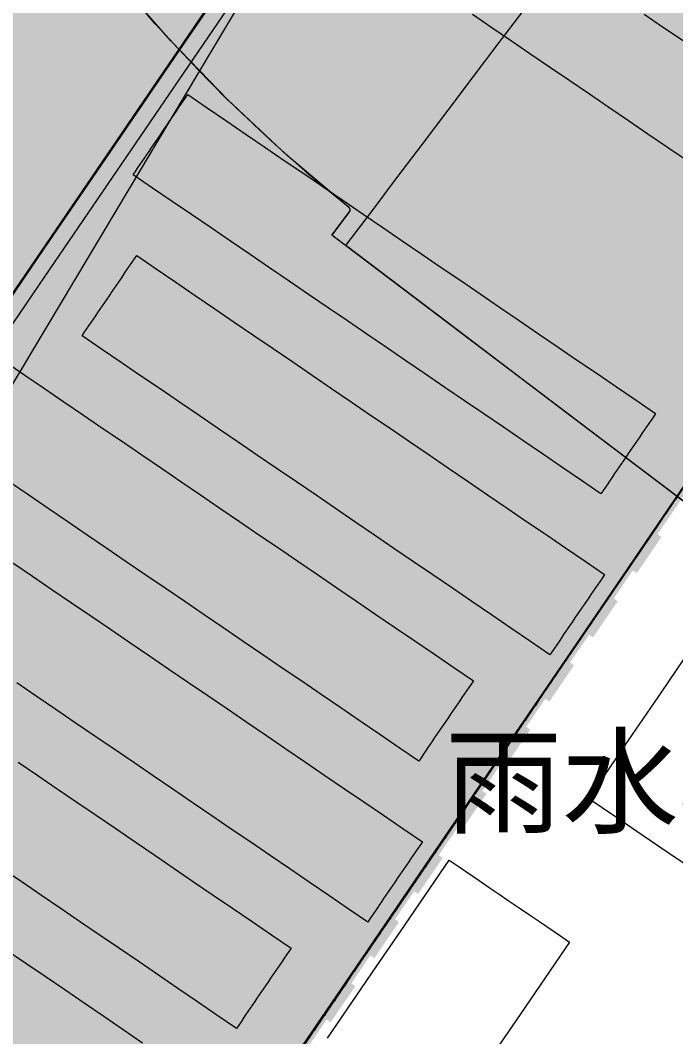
# Model space of a CAD drawing. Header units: millimetres. Extents: x -146962 to 322503, y -183624 to 284367.
# Drawn here: x 72827 to 74853, y 59191 to 62332 of the extents above; entities that cross this region are included whole.
import ezdxf

# ---------------------------------------------------------------- set-up
doc = ezdxf.new("R2010")
doc.units = ezdxf.units.MM
doc.linetypes.add('DASHDOT', pattern=[3.556, 2.54, -0.508, 0, -0.508])
for name, color, linetype, lineweight in [('06_部屋の色', 8, 'Continuous', 0), ('30_敷地・外構', 8, 'Continuous', 9), ('60_部屋名・面積', 7, 'Continuous', 13), ('70_断面の位置', 6, 'DASHDOT', 9)]:
    doc.layers.add(name, color=color, linetype=linetype, lineweight=lineweight)
doc.styles.add('JP', font='NotoSansCJKjp-Regular.otf')

msp = doc.modelspace()

# ---------------------------------------------------------------- hatches: boundary and pattern name
at = {"layer": '06_部屋の色', "true_color": 0xd8d8d4}
msp.add_hatch(color=8, dxfattribs=at).paths.add_polyline_path([(72648.9, 57624.8), (72648.9, 57624.8), (72648.9, 57624.8), (72648.9, 57624.8), (72648.9, 57624.8), (72648.9, 57624.8), (72648.9, 57624.8), (72648.9, 57624.8), (72648.9, 57624.8), (72642.7, 57616.9), (72642.7, 57616.9), (72642.7, 57616.9), (72642.7, 57616.9), (72642.7, 57616.9), (72642.7, 57616.9), (72642.7, 57616.9), (72642.7, 57616.9), (72300.5, 57122.5), (72300.5, 57122.5), (72300.5, 57122.5), (72300.5, 57122.5), (72300.5, 57122.5), (72300.5, 57122.5), (72300.5, 57122.5), (72300.5, 57122.5), (72300.5, 57122.5), (72300.5, 57122.5), (72308.3, 57116.2), (72308.3, 57116.2), (72308.3, 57116.2), (72308.3, 57116.2), (72308.3, 57116.2), (72308.3, 57116.2), (72308.3, 57116.2), (73334.7, 56414.8), (70524.2, 52287), (70524.2, 52287), (70524.2, 52287), (70524.2, 52287), (70524.2, 52287), (70524.2, 52287), (70524.2, 52287), (70524.2, 52287), (70524.2, 52287), (70524.2, 52287), (70518, 52279.2), (70518, 52279.2), (70518, 52279.2), (70518, 52279.2), (70518, 52279.2), (70518, 52279.2), (70518, 52279.2), (73658.4, 50139), (67609.5, 41265.5), (67601.3, 41399.8), (67601.3, 41399.8), (67601.3, 41399.8), (67601.3, 41399.8), (67601.3, 41399.8), (67601.3, 41399.8), (67601.3, 41399.8), (67601.3, 41399.8), (67601.3, 41399.8), (67601.3, 41399.8), (67601.3, 41399.8), (67601.3, 41399.8), (67601.3, 41399.8), (67601.3, 41399.8), (67601.3, 41399.8), (67601.3, 41399.8), (67601.3, 41399.8), (56819, 41402.5), (69831.3, 60492.1), (70000.3, 60383.2), (70000.3, 60383.2), (70000.3, 60383.2), (70000.3, 60383.2), (70000.3, 60383.2), (70000.3, 60383.2), (70000.3, 60383.2), (70000.3, 60383.2), (70000.3, 60383.2), (70000.3, 60383.2), (70000.3, 60383.2), (70000.3, 60383.2), (70000.3, 60383.2), (70000.3, 60383.2), (70000.3, 60383.2), (70000.3, 60383.2), (70000.3, 60383.2), (72330.3, 63794.3), (72369.6, 63699.2), (72369.6, 63699.2), (72369.6, 63699.2), (72369.6, 63699.2), (72446.6, 63522.9), (72446.6, 63522.9), (72446.6, 63522.9), (72446.6, 63522.9), (72503.2, 63401.2), (72503.2, 63401.2), (72503.2, 63401.2), (72503.2, 63401.2), (72594.2, 63226.6), (72594.2, 63226.6), (72594.2, 63226.6), (72594.2, 63226.6), (72657, 63112.7), (72657, 63112.7), (72657, 63112.7), (72657, 63112.7), (72768.4, 62947.5), (72768.4, 62947.5), (72768.4, 62947.5), (72762.1, 62939.7), (72831.1, 62833.7), (72831.1, 62833.7), (72831.1, 62833.7), (72831.1, 62833.7), (72948.7, 62676.3), (72948.7, 62676.3), (72948.7, 62676.3), (72948.7, 62676.3), (73031.8, 62571.9), (73031.8, 62571.9), (73031.8, 62571.9), (73031.8, 62571.9), (73149.3, 62414.5), (73149.3, 62414.5), (73149.3, 62414.5), (73149.3, 62414.5), (73238.6, 62317.9), (73238.6, 62317.9), (73238.6, 62317.9), (73238.6, 62317.9), (73376.5, 62169.9), (73376.5, 62169.9), (73376.5, 62169.9), (73376.5, 62169.9), (73472, 62081.1), (73472, 62081.1), (73472, 62081.1), (73472, 62081.1), (73608.2, 61947.2), (73608.2, 61947.2), (73608.2, 61947.2), (73608.2, 61947.2), (73711.6, 61852.2), (73711.6, 61852.2), (73711.6, 61852.2), (73711.6, 61852.2), (73836.8, 61752.6), (73836.8, 61752.6), (73844.6, 61746.4), (73844.6, 61746.4), (73844.6, 61746.4), (73844.6, 61746.4), (73844.6, 61746.4), (73844.6, 61746.4), (73844.6, 61746.4), (73844.6, 61746.4), (73844.6, 61746.4), (73844.6, 61746.4), (73844.6, 61746.4), (73844.6, 61746.4), (73844.6, 61746.4), (73844.6, 61746.4), (73838.4, 61738.6), (73788.6, 61676), (73782.4, 61668.1), (73782.4, 61668.1), (73782.4, 61668.1), (73782.4, 61668.1), (73782.4, 61668.1), (73782.4, 61668.1), (73782.4, 61668.1), (73782.4, 61668.1), (73782.4, 61668.1), (73782.4, 61668.1), (73782.4, 61668.1), (73782.4, 61668.1), (73782.4, 61668.1), (73782.4, 61668.1), (73790.2, 61661.9), (73790.2, 61661.9), (73790.2, 61661.9), (73790.2, 61661.9), (73790.2, 61661.9), (74849.7, 60857.5)])
at = {"layer": '30_敷地・外構', "true_color": 0xefe9de}
for points in [[(69253.2, 61422.8), (69806.8, 62235.1), (70360.5, 63047.3), (70914.1, 63859.6), (71467.8, 64671.8), (72021.4, 65484.1), (72678.3, 65626.4), (72783.1, 66601.7), (75551.3, 70662.9), (76105, 71475.2), (76658.6, 72287.4), (77256.3, 72866.9), (77575.9, 72220), (77022.3, 71407.7), (76468.7, 70595.5), (75915.1, 69783.2), (74807.9, 68158.7), (74256.4, 67344.9), (73874, 66443.8), (73329.8, 65627.1), (73577.6, 64966.6), (74281, 64322.8), (74170.8, 63495.7), (73617.2, 62683.5), (73063.6, 61871.2), (72509.9, 61058.9), (71956.3, 60246.7), (71402.6, 59434.4), (70849, 58622.2), (70067.5, 59013.6), (69255.2, 59567.3), (68688.2, 58825.5), (67027.3, 56388.8), (66473.7, 55576.5), (65723.4, 55802.5), (65931.4, 56549.3), (66485, 57361.6), (67038.6, 58173.8)], [(74521.5, 63921.4), (74319.2, 63624.6), (74116.9, 63327.8), (73914.6, 63031), (73722.7, 62749.5), (71103.5, 58363.1), (71400.3, 58160.8), (72290.7, 57553.9), (72430.9, 57402.7), (72134.1, 57605), (70947, 58414.2), (70895.5, 58601.6), (70880.3, 58579.3), (70895.4, 58601.9), (70879.5, 58659.9), (71284.1, 59253.4), (71486.4, 59550.2), (71688.7, 59847), (71891, 60143.8), (72295.6, 60737.3), (72497.8, 61034.1), (72700.1, 61330.9), (72902.4, 61627.7), (73104.7, 61924.5), (73307, 62221.2), (73509.3, 62518), (73711.6, 62814.8), (73913.9, 63111.6), (74116.2, 63408.4), (74318.4, 63705.1)], [(73495.1, 62408.5), (73692.1, 62697.5), (73889.1, 62986.5), (74283.1, 63564.6), (74480.1, 63853.6), (74690.8, 63703.1), (74931.7, 63449.9), (75200.7, 63226.6), (75477.5, 63012.8), (76031, 62585), (75834, 62296), (75637, 62007), (75440, 61718), (75243, 61428.9), (75046, 61139.9), (74849, 60850.9), (74652, 60561.9), (74455, 60272.9), (74258, 59983.8), (74061, 59694.8), (73864, 59405.8), (73667, 59116.8), (73470, 58827.8), (73273, 58538.7), (73076, 58249.7), (72879, 57960.7), (72682, 57671.7), (72475.6, 57432.8), (71608.5, 58023.7), (71319.5, 58220.7), (71030.5, 58417.7), (70934.2, 58651.2), (71131.2, 58940.3), (71328.2, 59229.3), (71919.2, 60096.3), (72116.2, 60385.4), (72707.2, 61252.4), (72904.2, 61541.4)]]:
    msp.add_hatch(color=8, dxfattribs=at).paths.add_polyline_path(points)
at = {"layer": '30_敷地・外構', "true_color": 0x8a6a4a}
for points in [[(76031.7, 62586.9), (76033.7, 62585.5), (76035.8, 62584.1), (76037.9, 62582.6), (76039.9, 62581.2), (76042, 62579.8), (76046.1, 62577), (75803.3, 62220.8), (75560.5, 61864.5), (75317.7, 61508.3), (75074.9, 61152), (74346.4, 60083.3), (74103.6, 59727), (73860.8, 59370.8), (73617.9, 59014.6), (73375.1, 58658.3), (73132.3, 58302.1), (73130.2, 58303.5), (73128.2, 58304.9), (73126.1, 58306.3), (73124, 58307.7), (73117.8, 58311.9), (73115.8, 58313.3), (73113.7, 58314.7), (73111.6, 58316.1), (73109.6, 58317.5), (73107.5, 58319), (73350.3, 58675.2), (73593.1, 59031.4), (73836, 59387.7), (74078.8, 59743.9), (74321.6, 60100.2), (74564.4, 60456.4), (74807.3, 60812.7), (75050.1, 61168.9), (75535.7, 61881.4), (75778.5, 62237.7), (76021.4, 62593.9), (76023.4, 62592.5), (76025.5, 62591.1), (76027.6, 62589.7)], [(76031.7, 62586.9), (76033.7, 62585.5), (76035.8, 62584.1), (76037.9, 62582.6), (76039.9, 62581.2), (76042, 62579.8), (76046.1, 62577), (75803.3, 62220.8), (75560.5, 61864.5), (75317.7, 61508.3), (75074.9, 61152), (74346.4, 60083.3), (74103.6, 59727), (73860.8, 59370.8), (73617.9, 59014.6), (73375.1, 58658.3), (73132.3, 58302.1), (73130.2, 58303.5), (73128.2, 58304.9), (73126.1, 58306.3), (73124, 58307.7), (73117.8, 58311.9), (73115.8, 58313.3), (73113.7, 58314.7), (73111.6, 58316.1), (73109.6, 58317.5), (73107.5, 58319), (73350.3, 58675.2), (73593.1, 59031.4), (73836, 59387.7), (74078.8, 59743.9), (74321.6, 60100.2), (74564.4, 60456.4), (74807.3, 60812.7), (75050.1, 61168.9), (75535.7, 61881.4), (75778.5, 62237.7), (76021.4, 62593.9), (76023.4, 62592.5), (76025.5, 62591.1), (76027.6, 62589.7)], [(76031.7, 62586.9), (76033.7, 62585.5), (76035.8, 62584.1), (76037.9, 62582.6), (76039.9, 62581.2), (76042, 62579.8), (76046.1, 62577), (75803.3, 62220.8), (75560.5, 61864.5), (75317.7, 61508.3), (75074.9, 61152), (74346.4, 60083.3), (74103.6, 59727), (73860.8, 59370.8), (73617.9, 59014.6), (73375.1, 58658.3), (73132.3, 58302.1), (73130.2, 58303.5), (73128.2, 58304.9), (73126.1, 58306.3), (73124, 58307.7), (73117.8, 58311.9), (73115.8, 58313.3), (73113.7, 58314.7), (73111.6, 58316.1), (73109.6, 58317.5), (73107.5, 58319), (73350.3, 58675.2), (73593.1, 59031.4), (73836, 59387.7), (74078.8, 59743.9), (74321.6, 60100.2), (74564.4, 60456.4), (74807.3, 60812.7), (75050.1, 61168.9), (75535.7, 61881.4), (75778.5, 62237.7), (76021.4, 62593.9), (76023.4, 62592.5), (76025.5, 62591.1), (76027.6, 62589.7)], [(74753.7, 60754), (74752.6, 60754.7), (74751.6, 60755.4), (74750.6, 60756.2), (74769.6, 60784), (74775.9, 60793.3), (74782.3, 60802.6), (74788.6, 60811.9), (74794.9, 60821.2), (74801.3, 60830.5), (74807.6, 60839.8), (74813.9, 60849.1), (74826.6, 60867.7), (74827.6, 60867), (74829.7, 60865.6), (74830.7, 60864.9), (74832.8, 60863.5), (74834.9, 60862.1), (74836.9, 60860.7), (74839, 60859.3), (74826.3, 60840.7), (74820, 60831.4), (74813.7, 60822.1), (74807.3, 60812.8), (74801, 60803.5), (74794.6, 60794.2), (74788.3, 60784.9), (74763, 60747.7), (74761.9, 60748.4), (74759.9, 60749.8), (74757.8, 60751.2), (74755.7, 60752.6), (74754.7, 60753.3)], [(74724.3, 60628.8), (74723.3, 60629.5), (74722.2, 60630.2), (74721.2, 60630.9), (74720.2, 60631.7), (74726.5, 60640.9), (74732.8, 60650.2), (74739.2, 60659.5), (74764.5, 60696.7), (74770.9, 60706), (74777.2, 60715.3), (74783.5, 60724.6), (74789.9, 60733.9), (74796.2, 60743.2), (74798.3, 60741.8), (74799.3, 60741.1), (74802.4, 60739), (74804.5, 60737.6), (74806.5, 60736.2), (74807.6, 60735.5), (74808.6, 60734.8), (74770.6, 60679), (74764.2, 60669.7), (74757.9, 60660.4), (74732.6, 60623.2), (74730.5, 60624.6), (74729.5, 60625.3), (74728.4, 60626), (74727.4, 60626.7), (74726.4, 60627.4), (74725.3, 60628.1)], [(74618.5, 60555.7), (74616.4, 60557.1), (74615.4, 60557.8), (74628.1, 60576.4), (74634.4, 60585.7), (74653.4, 60613.6), (74659.8, 60622.9), (74666.1, 60632.2), (74672.4, 60641.5), (74678.8, 60650.8), (74691.4, 60669.4), (74692.5, 60668.7), (74694.5, 60667.3), (74695.6, 60666.6), (74696.6, 60665.9), (74697.6, 60665.2), (74698.7, 60664.5), (74699.7, 60663.8), (74700.7, 60663.1), (74701.8, 60662.4), (74702.8, 60661.6), (74703.8, 60660.9), (74678.5, 60623.8), (74672.1, 60614.5), (74665.8, 60605.2), (74659.5, 60595.9), (74653.1, 60586.6), (74646.8, 60577.3), (74640.5, 60568), (74634.1, 60558.7), (74627.8, 60549.4), (74626.8, 60550.1), (74624.7, 60551.5), (74622.6, 60552.9), (74620.6, 60554.3)], [(74588.1, 60431.2), (74586, 60432.6), (74585, 60433.3), (74591.3, 60442.6), (74597.7, 60451.9), (74604, 60461.2), (74610.3, 60470.5), (74616.7, 60479.8), (74623, 60489.1), (74629.3, 60498.4), (74635.7, 60507.7), (74642, 60517), (74648.4, 60526.3), (74654.7, 60535.6), (74661, 60544.9), (74662.1, 60544.2), (74664.1, 60542.8), (74665.2, 60542.1), (74666.2, 60541.4), (74667.2, 60540.7), (74668.3, 60540), (74670.3, 60538.6), (74672.4, 60537.1), (74673.4, 60536.4), (74654.4, 60508.6), (74648.1, 60499.3), (74641.7, 60490), (74635.4, 60480.7), (74629.1, 60471.4), (74622.7, 60462.1), (74616.4, 60452.8), (74610.1, 60443.5), (74603.7, 60434.2), (74597.4, 60424.9), (74595.3, 60426.3), (74593.3, 60427.7), (74590.2, 60429.8)], [(74484.4, 60356.7), (74483.3, 60357.4), (74481.3, 60358.8), (74480.2, 60359.5), (74499.2, 60387.4), (74505.6, 60396.7), (74511.9, 60406), (74518.2, 60415.3), (74556.3, 60471.1), (74557.3, 60470.4), (74559.4, 60469), (74560.4, 60468.3), (74561.4, 60467.6), (74563.5, 60466.1), (74564.5, 60465.4), (74565.6, 60464.7), (74567.6, 60463.3), (74568.7, 60462.6), (74562.3, 60453.3), (74556, 60444), (74549.6, 60434.7), (74543.3, 60425.4), (74530.6, 60406.9), (74524.3, 60397.6), (74518, 60388.3), (74511.6, 60379), (74505.3, 60369.7), (74499, 60360.4), (74492.6, 60351.1), (74490.6, 60352.5), (74489.5, 60353.2), (74486.4, 60355.3), (74485.4, 60356)], [(74452.9, 60232.9), (74451.9, 60233.6), (74450.9, 60234.3), (74449.8, 60235), (74468.8, 60262.9), (74475.2, 60272.2), (74481.5, 60281.5), (74487.8, 60290.8), (74494.2, 60300.1), (74500.5, 60309.4), (74525.9, 60346.6), (74526.9, 60345.9), (74527.9, 60345.2), (74530, 60343.8), (74532.1, 60342.4), (74534.1, 60340.9), (74537.2, 60338.8), (74538.3, 60338.1), (74525.6, 60319.5), (74519.2, 60310.2), (74500.2, 60282.4), (74493.9, 60273.1), (74487.6, 60263.8), (74481.2, 60254.5), (74474.9, 60245.2), (74468.6, 60235.9), (74462.2, 60226.6), (74461.2, 60227.3), (74460.2, 60228), (74459.1, 60228.7), (74457.1, 60230.1), (74456, 60230.8), (74455, 60231.5), (74454, 60232.2)], [(74349.2, 60158.4), (74348.2, 60159.1), (74347.1, 60159.8), (74346.1, 60160.5), (74345.1, 60161.2), (74351.4, 60170.5), (74357.7, 60179.8), (74364.1, 60189.1), (74402.1, 60244.9), (74408.4, 60254.2), (74421.1, 60272.8), (74422.1, 60272.1), (74423.2, 60271.4), (74424.2, 60270.7), (74426.3, 60269.2), (74428.3, 60267.8), (74430.4, 60266.4), (74431.4, 60265.7), (74432.4, 60265), (74433.5, 60264.3), (74427.1, 60255), (74420.8, 60245.7), (74414.5, 60236.4), (74408.1, 60227.1), (74401.8, 60217.8), (74395.5, 60208.5), (74389.1, 60199.2), (74370.1, 60171.4), (74363.8, 60162.1), (74357.4, 60152.8), (74355.4, 60154.2), (74354.3, 60154.9), (74353.3, 60155.6), (74351.3, 60157), (74350.2, 60157.7)], [(74317.7, 60034.6), (74316.7, 60035.3), (74315.7, 60036), (74314.7, 60036.7), (74321, 60046), (74327.3, 60055.3), (74333.7, 60064.6), (74340, 60073.9), (74365.3, 60111.1), (74371.7, 60120.4), (74378, 60129.7), (74384.3, 60139), (74390.7, 60148.3), (74391.7, 60147.6), (74392.8, 60146.9), (74393.8, 60146.2), (74394.8, 60145.4), (74395.9, 60144.7), (74397.9, 60143.3), (74398.9, 60142.6), (74400, 60141.9), (74401, 60141.2), (74402, 60140.5), (74403.1, 60139.8), (74396.7, 60130.5), (74390.4, 60121.2), (74384.1, 60111.9), (74377.7, 60102.6), (74352.4, 60065.4), (74346.1, 60056.2), (74339.7, 60046.9), (74333.4, 60037.6), (74327, 60028.3), (74325, 60029.7), (74322.9, 60031.1), (74319.8, 60033.2)], [(74213, 59960.8), (74211.9, 59961.5), (74210.9, 59962.2), (74209.9, 59962.9), (74222.6, 59981.5), (74228.9, 59990.8), (74266.9, 60046.6), (74273.2, 60055.9), (74285.9, 60074.5), (74286.9, 60073.7), (74289, 60072.3), (74291.1, 60070.9), (74293.1, 60069.5), (74295.2, 60068.1), (74297.3, 60066.7), (74298.3, 60066), (74285.6, 60047.4), (74279.3, 60038.1), (74273, 60028.8), (74260.3, 60010.2), (74254, 60000.9), (74247.6, 59991.6), (74241.3, 59982.3), (74234.9, 59973), (74222.3, 59954.5), (74221.2, 59955.2), (74220.2, 59955.9), (74219.2, 59956.6), (74218.1, 59957.3), (74216.1, 59958.7), (74215, 59959.4), (74214, 59960.1)], [(74183.6, 59835.6), (74181.5, 59837), (74180.5, 59837.7), (74179.5, 59838.4), (74185.8, 59847.7), (74192.2, 59857), (74198.5, 59866.3), (74223.8, 59903.5), (74230.2, 59912.8), (74236.5, 59922.1), (74242.8, 59931.4), (74249.2, 59940.7), (74255.5, 59949.9), (74257.6, 59948.5), (74259.6, 59947.1), (74260.7, 59946.4), (74262.7, 59945), (74263.8, 59944.3), (74264.8, 59943.6), (74265.8, 59942.9), (74266.9, 59942.2), (74267.9, 59941.5), (74242.6, 59904.3), (74236.2, 59895), (74229.9, 59885.7), (74223.6, 59876.4), (74217.2, 59867.1), (74191.9, 59829.9), (74189.8, 59831.4), (74188.8, 59832.1), (74187.7, 59832.8), (74185.7, 59834.2)], [(74077.8, 59762.5), (74075.7, 59763.9), (74074.7, 59764.6), (74081, 59773.9), (74087.4, 59783.2), (74093.7, 59792.5), (74100.1, 59801.8), (74112.7, 59820.4), (74119.1, 59829.7), (74125.4, 59839), (74131.7, 59848.2), (74150.7, 59876.1), (74151.8, 59875.4), (74153.8, 59874), (74154.9, 59873.3), (74155.9, 59872.6), (74156.9, 59871.9), (74159, 59870.5), (74160, 59869.8), (74162.1, 59868.4), (74163.1, 59867.7), (74137.8, 59830.5), (74131.5, 59821.2), (74125.1, 59811.9), (74118.8, 59802.6), (74106.1, 59784), (74099.8, 59774.7), (74093.4, 59765.4), (74087.1, 59756.1), (74086.1, 59756.8), (74085, 59757.5), (74084, 59758.2), (74083, 59759), (74081.9, 59759.7), (74079.9, 59761.1)], [(74047.4, 59638), (74045.3, 59639.4), (74044.3, 59640.1), (74050.6, 59649.4), (74057, 59658.7), (74063.3, 59668), (74069.7, 59677.3), (74076, 59686.6), (74082.3, 59695.9), (74101.3, 59723.7), (74107.7, 59733), (74114, 59742.3), (74120.3, 59751.6), (74121.4, 59750.9), (74122.4, 59750.2), (74123.4, 59749.5), (74125.5, 59748.1), (74127.6, 59746.7), (74129.6, 59745.3), (74130.7, 59744.6), (74131.7, 59743.9), (74132.7, 59743.2), (74126.4, 59733.9), (74120.1, 59724.6), (74113.7, 59715.3), (74107.4, 59706), (74088.4, 59678.1), (74082, 59668.8), (74075.7, 59659.5), (74069.4, 59650.2), (74063, 59640.9), (74056.7, 59631.6), (74054.6, 59633), (74052.6, 59634.5), (74050.5, 59635.9), (74049.5, 59636.6)], [(73943.7, 59563.5), (73942.6, 59564.2), (73940.6, 59565.6), (73939.5, 59566.3), (73977.6, 59622), (73983.9, 59631.3), (74015.6, 59677.8), (74016.6, 59677.1), (74018.7, 59675.7), (74019.7, 59675), (74020.7, 59674.3), (74022.8, 59672.9), (74023.8, 59672.2), (74024.9, 59671.5), (74026.9, 59670.1), (74028, 59669.4), (74015.3, 59650.8), (74009, 59641.5), (73996.3, 59622.9), (73989.9, 59613.6), (73983.6, 59604.3), (73977.3, 59595), (73970.9, 59585.7), (73964.6, 59576.4), (73958.3, 59567.1), (73951.9, 59557.8), (73949.9, 59559.2), (73948.8, 59559.9), (73947.8, 59560.6), (73945.7, 59562), (73944.7, 59562.8)], [(73912.2, 59439.7), (73910.2, 59441.1), (73909.1, 59441.8), (73915.5, 59451.1), (73921.8, 59460.4), (73928.1, 59469.7), (73934.5, 59479), (73959.8, 59516.1), (73966.2, 59525.4), (73985.2, 59553.3), (73986.2, 59552.6), (73987.2, 59551.9), (73989.3, 59550.5), (73991.4, 59549.1), (73994.5, 59547), (73996.5, 59545.6), (73997.6, 59544.9), (73972.2, 59507.7), (73965.9, 59498.4), (73959.5, 59489.1), (73953.2, 59479.8), (73921.5, 59433.3), (73919.5, 59434.7), (73918.4, 59435.4), (73916.4, 59436.8), (73914.3, 59438.2)], [(73808.5, 59365.1), (73807.5, 59365.8), (73806.4, 59366.5), (73805.4, 59367.3), (73804.4, 59368), (73817, 59386.5), (73823.4, 59395.8), (73829.7, 59405.1), (73836, 59414.4), (73842.4, 59423.7), (73848.7, 59433), (73855.1, 59442.3), (73861.4, 59451.6), (73867.7, 59460.9), (73880.4, 59479.5), (73881.4, 59478.8), (73882.5, 59478.1), (73883.5, 59477.4), (73884.5, 59476.7), (73885.6, 59476), (73887.6, 59474.6), (73889.7, 59473.2), (73891.8, 59471.8), (73892.8, 59471.1), (73886.5, 59461.8), (73880.1, 59452.5), (73873.8, 59443.2), (73867.4, 59433.9), (73861.1, 59424.6), (73848.4, 59406), (73842.1, 59396.7), (73835.8, 59387.4), (73829.4, 59378.1), (73823.1, 59368.8), (73816.8, 59359.5), (73814.7, 59360.9), (73813.7, 59361.6), (73812.6, 59362.3), (73811.6, 59363), (73810.6, 59363.7), (73809.5, 59364.4)], [(73777.1, 59241.3), (73775, 59242.8), (73774, 59243.5), (73793, 59271.3), (73799.3, 59280.6), (73805.6, 59289.9), (73812, 59299.2), (73818.3, 59308.5), (73850, 59355), (73851, 59354.3), (73852.1, 59353.6), (73853.1, 59352.9), (73854.1, 59352.2), (73855.2, 59351.5), (73856.2, 59350.8), (73857.2, 59350.1), (73859.3, 59348.7), (73860.3, 59348), (73861.4, 59347.3), (73862.4, 59346.6), (73849.7, 59328), (73843.4, 59318.7), (73837, 59309.4), (73830.7, 59300.1), (73818, 59281.5), (73811.7, 59272.2), (73805.4, 59262.9), (73799, 59253.6), (73792.7, 59244.3), (73786.4, 59235), (73785.3, 59235.7), (73783.3, 59237.1), (73781.2, 59238.5), (73779.1, 59239.9)], [(73672.3, 59167.5), (73671.3, 59168.2), (73670.2, 59168.9), (73669.2, 59169.6), (73688.2, 59197.5), (73694.5, 59206.8), (73707.2, 59225.4), (73713.5, 59234.7), (73745.2, 59281.2), (73746.3, 59280.5), (73747.3, 59279.8), (73748.3, 59279.1), (73749.4, 59278.4), (73751.4, 59277), (73753.5, 59275.6), (73755.6, 59274.2), (73756.6, 59273.5), (73757.6, 59272.7), (73751.3, 59263.5), (73744.9, 59254.2), (73738.6, 59244.9), (73732.3, 59235.6), (73706.9, 59198.4), (73700.6, 59189.1), (73694.3, 59179.8), (73687.9, 59170.5), (73681.6, 59161.2), (73680.6, 59161.9), (73679.5, 59162.6), (73678.5, 59163.3), (73676.4, 59164.7), (73675.4, 59165.4), (73674.4, 59166.1), (73673.3, 59166.8)]]:
    msp.add_hatch(color=8, dxfattribs=at).paths.add_polyline_path(points)
at = {"layer": '30_敷地・外構'}
msp.add_hatch(color=7, dxfattribs=at).paths.add_polyline_path([(74178.1, 61780.1), (74272, 61705.4), (74197.3, 61611.5), (74103.4, 61686.2)])

# ---------------------------------------------------------------- linework, layer by layer
for points in [[(76468.7, 70595.5), (75915.1, 69783.2), (74807.9, 68158.7), (74256.4, 67344.9), (73874, 66443.8), (73329.8, 65627.1), (73577.6, 64966.6), (74281, 64322.8), (74170.8, 63495.7), (73617.2, 62683.5), (73063.6, 61871.2), (72509.9, 61058.9), (71956.3, 60246.7), (71402.6, 59434.4), (70849, 58622.2), (70067.5, 59013.6), (69255.2, 59567.3), (68688.2, 58825.5), (67027.3, 56388.8)], [(74670, 64224.5), (74508.1, 63986.9), (74346.1, 63749.3), (74184.2, 63511.8), (74022.3, 63274.2), (73860.4, 63036.7), (73698.4, 62799.1), (73536.5, 62561.5), (73374.6, 62324), (73212.7, 62086.4), (73050.7, 61848.8), (72888.8, 61611.3), (72726.9, 61373.7), (72565, 61136.1), (72403, 60898.6), (72241.1, 60661), (72079.2, 60423.5), (71917.3, 60185.9), (71755.3, 59948.3), (71593.4, 59710.8), (71431.5, 59473.2), (71269.6, 59235.6), (71107.6, 58998.1)], [(70879.5, 58659.9), (71284.1, 59253.4), (71486.4, 59550.2), (71688.7, 59847), (71891, 60143.8), (72295.6, 60737.3), (72497.8, 61034.1), (72700.1, 61330.9), (72902.4, 61627.7), (73104.7, 61924.5), (73307, 62221.2), (73509.3, 62518), (73711.6, 62814.8), (73913.9, 63111.6), (74116.2, 63408.4), (74318.4, 63705.1), (74521.5, 63921.4)], [(74521.5, 63921.4), (74319.2, 63624.6), (74116.9, 63327.8), (73914.6, 63031), (73722.7, 62749.5), (71103.5, 58363.1)], [(73495.1, 62408.5), (73692.1, 62697.5), (73889.1, 62986.5), (74283.1, 63564.6), (74480.1, 63853.6), (74690.8, 63703.1), (74931.7, 63449.9), (75200.7, 63226.6), (75477.5, 63012.8), (76031, 62585), (75834, 62296), (75637, 62007), (75440, 61718), (75243, 61428.9), (75046, 61139.9), (74849, 60850.9), (74652, 60561.9), (74455, 60272.9), (74258, 59983.8), (74061, 59694.8), (73864, 59405.8), (73667, 59116.8)], [(76583.5, 59553), (76239.7, 59813.3), (75895.9, 60073.7), (75552.2, 60334), (74864.6, 60854.7), (74520.8, 61115.1), (74177, 61375.4), (73833.2, 61635.8), (73912.2, 61740.4), (73991.2, 61844.9), (74070.2, 61949.5), (74149.2, 62054.1), (74228.2, 62158.7), (74307.2, 62263.3), (74465.2, 62472.4), (74545.5, 62576), (74625.7, 62679.7), (74706, 62783.3), (74786.3, 62886.9), (74866.6, 62990.5), (74946.8, 63094.1), (75027.1, 63197.7)], [(73558.4, 56631.8), (73384.9, 56750), (73211.5, 56868.2), (73038.1, 56986.4), (72864.6, 57104.6), (72691.2, 57222.9), (72517.7, 57341.1), (72848.1, 57911.8), (73329.7, 58618.3), (73811.2, 59324.8), (74292.8, 60031.3), (74774.3, 60737.7), (75255.9, 61444.2), (75737.4, 62150.7), (76201.7, 62455.7), (76638.4, 62118.2), (77075.2, 61780.7), (77511.9, 61443.2), (77948.6, 61105.8), (78385.3, 60768.3), (78822, 60430.8), (79258.7, 60093.3)], [(81479.3, 55845.4), (73790.3, 61668.3), (73846.1, 61743.1), (73846.2, 61743.4), (73846.3, 61743.8), (73846.4, 61744.1), (73846.4, 61744.5), (73846.4, 61744.8), (73846.5, 61745.2), (73846.5, 61745.5), (73846.5, 61745.9), (73846.5, 61746.2), (73846.5, 61746.6), (73846.4, 61747), (73846.4, 61747.3), (73846.3, 61747.7), (73846.2, 61748.1), (73846.1, 61748.4), (73846, 61748.8), (73845.9, 61749.1), (73845.8, 61749.5), (73845.6, 61749.8), (73845.5, 61750.1), (73845.3, 61750.5), (73845.1, 61750.8), (73844.9, 61751.1), (73844.7, 61751.4), (73844.5, 61751.7), (73844.3, 61752), (73844.1, 61752.2), (73843.9, 61752.5), (73843.6, 61752.8), (73843.4, 61753), (73843.1, 61753.2), (73842.9, 61753.5), (73652.4, 61914.3), (73468.6, 62086), (73292.3, 62268.2), (73124.4, 62460.4)], [(71131.2, 58940.3), (71328.2, 59229.3), (71919.2, 60096.3), (72116.2, 60385.4), (72707.2, 61252.4), (72904.2, 61541.4), (73495.1, 62408.5)], [(75623.1, 60280.3), (73790.4, 61668.2), (73790.4, 61668.3), (73792.7, 61671.4), (73833.8, 61725.6), (73844.8, 61740.1), (73845.1, 61740.8), (73845.5, 61741.4), (73845.8, 61742.1), (73846, 61742.8), (73846.2, 61743.4), (73846.4, 61744.2), (73846.4, 61744.9), (73846.5, 61745.6), (73846.5, 61746.3), (73846.4, 61747.1), (73846.3, 61747.8), (73846.1, 61748.5), (73845.9, 61749.2), (73845.6, 61749.8), (73845.3, 61750.5), (73844.9, 61751.1), (73844.5, 61751.7), (73844, 61752.3), (73843.6, 61752.8), (73843, 61753.3), (73773.8, 61810.5), (73712.9, 61860.9), (73707.7, 61865.5), (73632.9, 61931.6), (73614.4, 61947.9), (73566.6, 61993), (73471.1, 62083.1), (73471, 62083.2), (73414.2, 62140.5), (73378.5, 62176.4), (73360.3, 62196), (73258.4, 62305.7), (73244.4, 62320.8), (73208.5, 62362.1)], [(74887.1, 61898.2), (74826.8, 61939.2), (74766.6, 61980.3), (74706.3, 62021.4), (74646.1, 62062.4), (74585.8, 62103.5), (74525.6, 62144.6), (74465.3, 62185.6), (74405, 62226.7), (74344.8, 62267.8), (74284.5, 62308.8), (74224.3, 62349.9)], [(74754.8, 62351.4), (74815, 62310.3), (74875.3, 62269.3)], [(73175.6, 61854.5), (73182.7, 61864.8), (73189.7, 61875.1), (73196.7, 61885.5), (73203.8, 61895.8), (73210.8, 61906.1), (73217.9, 61916.5), (73224.9, 61926.8), (73231.9, 61937.1), (73239, 61947.5), (73246, 61957.8), (73253.1, 61968.1), (73260.1, 61978.4), (73267.1, 61988.8), (73274.2, 61999.1), (73281.2, 62009.4), (73288.3, 62019.8), (73295.3, 62030.1), (73302.3, 62040.4), (73309.4, 62050.7), (73316.4, 62061.1), (73323.5, 62071.4), (73330.5, 62081.7), (73337.5, 62092.1), (73344.6, 62102.4), (73404.8, 62061.3), (73465.1, 62020.2), (73525.3, 61979.2), (73585.6, 61938.1), (73645.8, 61897), (73706.1, 61856), (73766.3, 61814.9), (73826.6, 61773.8), (73886.8, 61732.8), (73947.1, 61691.7), (74007.4, 61650.6), (74067.6, 61609.6), (74127.9, 61568.5), (74188.1, 61527.4), (74248.4, 61486.4), (74308.6, 61445.3), (74368.9, 61404.2), (74429.1, 61363.2), (74489.4, 61322.1), (74549.6, 61281), (74609.9, 61240), (74670.1, 61198.9), (74730.4, 61157.8), (74790.6, 61116.7), (74783.6, 61106.4), (74776.5, 61096.1), (74769.5, 61085.8), (74762.5, 61075.4), (74755.4, 61065.1), (74748.4, 61054.8), (74741.3, 61044.4), (74734.3, 61034.1), (74727.3, 61023.8), (74720.2, 61013.5), (74713.2, 61003.1), (74706.1, 60992.8), (74699.1, 60982.5), (74692.1, 60972.1), (74685, 60961.8), (74678, 60951.5), (74670.9, 60941.2), (74663.9, 60930.8), (74656.9, 60920.5), (74649.8, 60910.2), (74642.8, 60899.8), (74635.7, 60889.5), (74628.7, 60879.2), (74621.7, 60868.9), (74561.4, 60909.9), (74501.2, 60951), (74440.9, 60992.1), (74380.7, 61033.1), (74320.4, 61074.2), (74260.1, 61115.3), (74199.9, 61156.3), (74139.6, 61197.4), (74079.4, 61238.5), (74019.1, 61279.5), (73958.9, 61320.6), (73898.6, 61361.7), (73838.4, 61402.7), (73778.1, 61443.8), (73717.9, 61484.9), (73657.6, 61525.9), (73597.4, 61567), (73537.1, 61608.1), (73476.9, 61649.2), (73416.6, 61690.2), (73356.4, 61731.3), (73296.1, 61772.4), (73235.9, 61813.4), (73175.6, 61854.5)], [(73018, 61356.9), (73025, 61367.2), (73032, 61377.5), (73039.1, 61387.8), (73046.1, 61398.2), (73053.2, 61408.5), (73060.2, 61418.8), (73067.2, 61429.2), (73074.3, 61439.5), (73081.3, 61449.8), (73088.4, 61460.1), (73095.4, 61470.5), (73102.4, 61480.8), (73109.5, 61491.1), (73116.5, 61501.5), (73123.6, 61511.8), (73130.6, 61522.1), (73137.6, 61532.4), (73144.7, 61542.8), (73151.7, 61553.1), (73158.8, 61563.4), (73165.8, 61573.8), (73172.8, 61584.1), (73179.9, 61594.4), (73186.9, 61604.7), (73247.2, 61563.7), (73307.4, 61522.6), (73367.7, 61481.5), (73427.9, 61440.5), (73488.2, 61399.4), (73548.4, 61358.3), (73608.7, 61317.3), (73668.9, 61276.2), (73729.2, 61235.1), (73789.4, 61194.1), (73849.7, 61153), (73909.9, 61111.9), (73970.2, 61070.9), (74030.4, 61029.8), (74090.7, 60988.7), (74150.9, 60947.7), (74211.2, 60906.6), (74271.4, 60865.5), (74331.7, 60824.5), (74392, 60783.4), (74452.2, 60742.3), (74512.5, 60701.2), (74572.7, 60660.2), (74633, 60619.1), (74625.9, 60608.8), (74618.9, 60598.5), (74611.8, 60588.1), (74604.8, 60577.8), (74597.8, 60567.5), (74590.7, 60557.1), (74583.7, 60546.8), (74576.6, 60536.5), (74569.6, 60526.2), (74562.6, 60515.8), (74555.5, 60505.5), (74548.5, 60495.2), (74541.4, 60484.8), (74534.4, 60474.5), (74527.4, 60464.2), (74520.3, 60453.9), (74513.3, 60443.5), (74506.2, 60433.2), (74499.2, 60422.9), (74492.2, 60412.5), (74485.1, 60402.2), (74478.1, 60391.9), (74471, 60381.5), (74464, 60371.2), (74403.7, 60412.3), (74343.5, 60453.4), (74283.2, 60494.4), (74223, 60535.5), (74162.7, 60576.6), (74102.5, 60617.6), (74042.2, 60658.7), (73982, 60699.8), (73921.7, 60740.8), (73861.5, 60781.9), (73801.2, 60823), (73741, 60864), (73680.7, 60905.1), (73620.5, 60946.2), (73560.2, 60987.2), (73500, 61028.3), (73439.7, 61069.4), (73379.5, 61110.4), (73319.2, 61151.5), (73259, 61192.6), (73198.7, 61233.6), (73138.5, 61274.7), (73078.2, 61315.8), (73018, 61356.9)], [(72781.4, 61276.1), (72841.6, 61235), (72901.9, 61193.9), (72962.1, 61152.9), (73022.4, 61111.8), (73082.6, 61070.7), (73142.9, 61029.7), (73203.1, 60988.6), (73263.4, 60947.5), (73323.6, 60906.5), (73383.9, 60865.4), (73444.1, 60824.3), (73504.4, 60783.3), (73564.6, 60742.2), (73624.9, 60701.1), (73685.1, 60660.1), (73745.4, 60619), (73805.6, 60577.9), (73865.9, 60536.9), (73926.1, 60495.8), (73986.4, 60454.7), (74046.6, 60413.6), (74106.9, 60372.6), (74167.2, 60331.5), (74227.4, 60290.4), (74220.4, 60280.1), (74213.3, 60269.8), (74206.3, 60259.5), (74199.2, 60249.1), (74192.2, 60238.8), (74185.2, 60228.5), (74178.1, 60218.1), (74171.1, 60207.8), (74164, 60197.5), (74157, 60187.2), (74150, 60176.8), (74142.9, 60166.5), (74135.9, 60156.2), (74128.8, 60145.8), (74121.8, 60135.5), (74114.8, 60125.2), (74107.7, 60114.9), (74100.7, 60104.5), (74093.6, 60094.2), (74086.6, 60083.9), (74079.6, 60073.5), (74072.5, 60063.2), (74065.5, 60052.9), (74058.4, 60042.5), (73998.2, 60083.6), (73937.9, 60124.7), (73877.7, 60165.8), (73817.4, 60206.8), (73757.2, 60247.9), (73696.9, 60289), (73636.7, 60330), (73576.4, 60371.1), (73516.2, 60412.2), (73455.9, 60453.2), (73395.7, 60494.3), (73335.4, 60535.4), (73275.2, 60576.4), (73214.9, 60617.5), (73154.7, 60658.6), (73094.4, 60699.6), (73034.2, 60740.7), (72973.9, 60781.8), (72913.7, 60822.8), (72853.4, 60863.9), (72793.2, 60905)], [(72804.5, 60655.2), (72864.7, 60614.2), (72925, 60573.1), (72985.2, 60532), (73045.5, 60491), (73105.7, 60449.9), (73166, 60408.8), (73226.2, 60367.8), (73286.5, 60326.7), (73346.7, 60285.6), (73407, 60244.6), (73467.2, 60203.5), (73527.5, 60162.4), (73587.7, 60121.3), (73648, 60080.3), (73708.2, 60039.2), (73768.5, 59998.1), (73828.7, 59957.1), (73889, 59916), (73949.2, 59874.9), (74009.5, 59833.9), (74069.7, 59792.8), (74062.7, 59782.5), (74055.7, 59772.1), (74048.6, 59761.8), (74041.6, 59751.5), (74034.5, 59741.2), (74027.5, 59730.8), (74020.5, 59720.5), (74013.4, 59710.2), (74006.4, 59699.8), (73999.3, 59689.5), (73992.3, 59679.2), (73985.3, 59668.9), (73978.2, 59658.5), (73971.2, 59648.2), (73964.1, 59637.9), (73957.1, 59627.5), (73950.1, 59617.2), (73943, 59606.9), (73936, 59596.6), (73928.9, 59586.2), (73921.9, 59575.9), (73914.9, 59565.6), (73907.8, 59555.2), (73900.8, 59544.9), (73840.5, 59586), (73780.3, 59627), (73720, 59668.1), (73659.8, 59709.2), (73599.5, 59750.3), (73539.3, 59791.3), (73479, 59832.4), (73418.8, 59873.5), (73358.5, 59914.5), (73298.3, 59955.6), (73238, 59996.7), (73177.8, 60037.7), (73117.5, 60078.8), (73057.3, 60119.9), (72997, 60160.9), (72936.7, 60202), (72876.5, 60243.1), (72816.2, 60284.1)], [(74914.8, 59700.9), (74832.1, 59757.2), (74749.5, 59813.6), (74666.9, 59869.9), (74584.2, 59926.2), (74696.9, 60091.5), (74809.5, 60256.7), (74922.2, 60422)], [(72820.7, 60039.1), (72880.9, 59998), (72941.2, 59957), (73001.4, 59915.9), (73061.7, 59874.8), (73121.9, 59833.7), (73182.2, 59792.7), (73242.4, 59751.6), (73302.7, 59710.5), (73362.9, 59669.5), (73423.2, 59628.4), (73483.4, 59587.3), (73543.7, 59546.3), (73603.9, 59505.2), (73664.2, 59464.1), (73657.1, 59453.8), (73650.1, 59443.5), (73643.1, 59433.1), (73636, 59422.8), (73629, 59412.5), (73621.9, 59402.2), (73614.9, 59391.8), (73607.9, 59381.5), (73600.8, 59371.2), (73593.8, 59360.8), (73586.7, 59350.5), (73579.7, 59340.2), (73572.7, 59329.9), (73565.6, 59319.5), (73558.6, 59309.2), (73551.5, 59298.9), (73544.5, 59288.5), (73537.5, 59278.2), (73530.4, 59267.9), (73523.4, 59257.6), (73516.3, 59247.2), (73509.3, 59236.9), (73502.3, 59226.6), (73495.2, 59216.2), (73435, 59257.3), (73374.7, 59298.4), (73314.5, 59339.4), (73254.2, 59380.5), (73194, 59421.6), (73133.7, 59462.7), (73073.5, 59503.7), (73013.2, 59544.8), (72953, 59585.9), (72892.7, 59626.9), (72832.5, 59668), (72772.2, 59709.1)], [(73776.9, 59185.6), (73852, 59295.8), (73927.1, 59406), (74002.2, 59516.1), (74077.3, 59626.3), (74152.4, 59736.5), (74183.4, 59715.4), (74245.3, 59673.1), (74276.3, 59652), (74307.3, 59630.9), (74338.3, 59609.8), (74369.3, 59588.6), (74400.3, 59567.5), (74431.2, 59546.4), (74493.2, 59504.2), (74524.2, 59483), (74449.1, 59372.9), (74374, 59262.7), (74223.8, 59042.3)], [(72783.5, 59459.3), (72843.8, 59418.2), (72904, 59377.2), (72964.3, 59336.1), (73024.5, 59295), (73084.8, 59254), (73145, 59212.9), (73205.3, 59171.8)]]:
    msp.add_lwpolyline(points, dxfattribs=at)
at = {"layer": '70_断面の位置'}
msp.add_lwpolyline([(76033.4, 62586.5), (72479.4, 57363.5), (73759.3, 56498.7), (70942.5, 52363.2), (74082.9, 50223), (67601.7, 40709.5), (67528.5, 32232.1)], dxfattribs=at)

# ---------------------------------------------------------------- texts
at = {"layer": '60_部屋名・面積', "insert": (76667, 59961.4), "char_height": 264.6, "attachment_point": 5, "style": 'JP'}
msp.add_mtext('雨水槽（地中）・手押しポンプ', dxfattribs=at)

doc.saveas('drawing.dxf')
